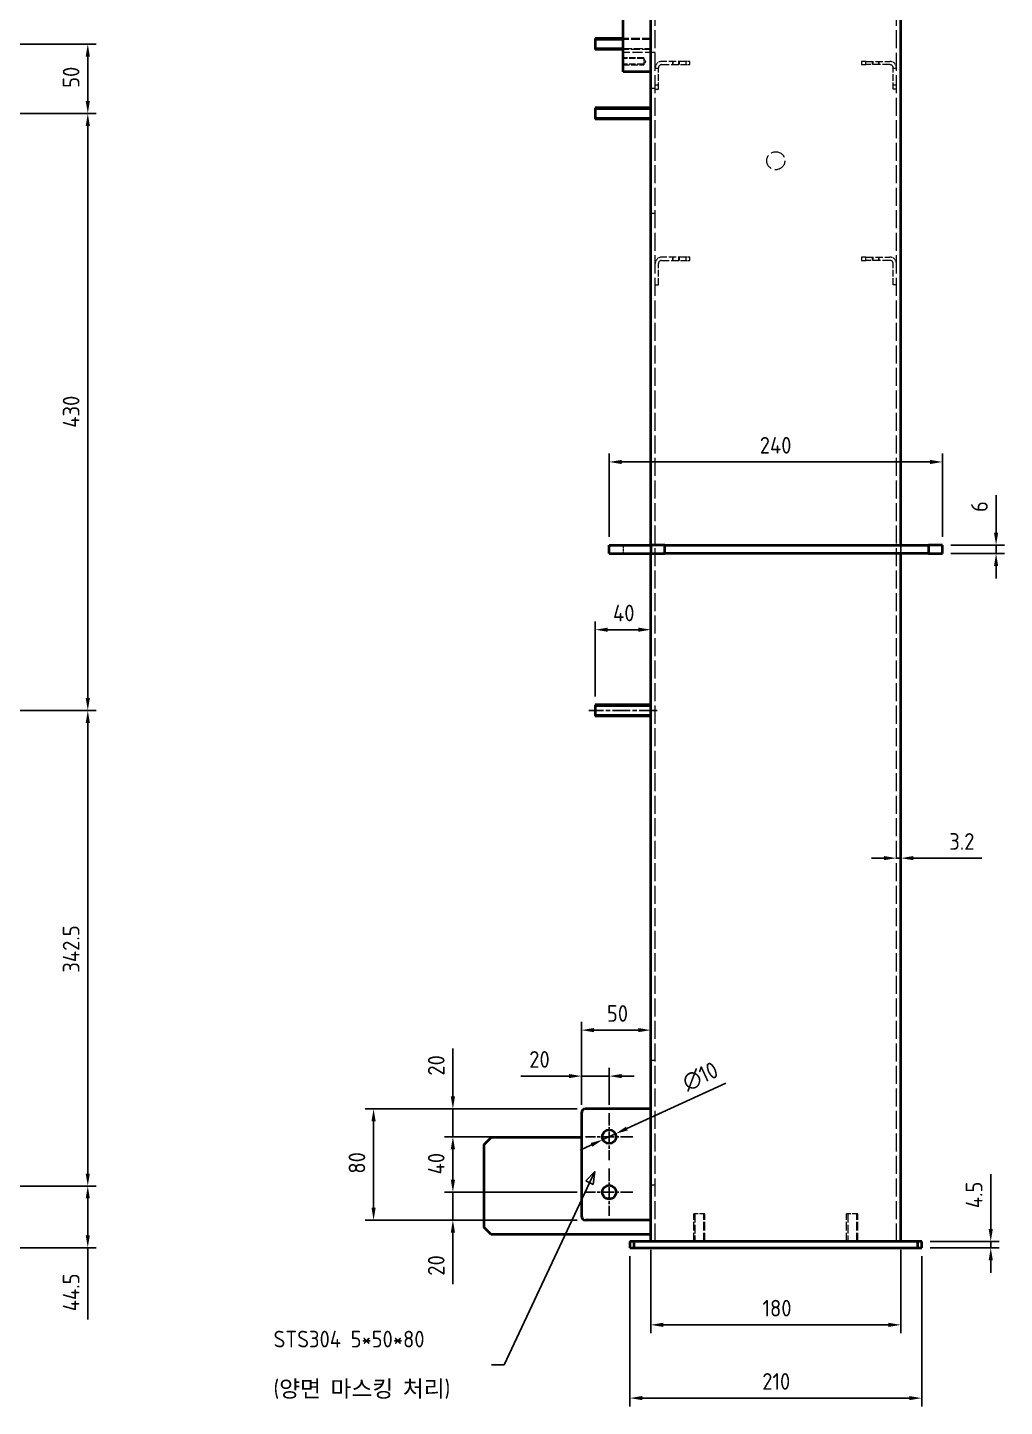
# Model space of a CAD drawing. Header units: millimetres. Extents: x 0 to 3564, y 0 to 2520.
# Drawn here: x 2138 to 2842, y 566 to 1559 of the extents above; entities that cross this region are included whole.
import ezdxf

# ---------------------------------------------------------------- set-up
doc = ezdxf.new("R2010")
doc.units = ezdxf.units.MM
doc.header["$LTSCALE"] = 6
doc.linetypes.add('CHAIN', pattern=[0.3543, 0.2362, -0.0295, 0.0591, -0.0295])
doc.linetypes.add('DASHED', pattern=[0.2067, 0.1654, -0.0413])
doc.layers.get('0').update_dxf_attribs({"color": 3, "lineweight": 25})
for name, color, linetype, lineweight in [('가려진 것(ISO)', 2, 'DASHED', 18), ('가시적인 것(ISO)', 3, 'Continuous', 40), ('가시적인 좁은 것(ISO)', 3, 'Continuous', 35), ('기호(ISO)', 5, 'Continuous', 25), ('중심 표식(ISO)', 1, 'Continuous', 25), ('중심선(ISO)', 1, 'Continuous', 25), ('치수(ISO)', 2, 'Continuous', 25)]:
    doc.layers.add(name, color=color, linetype=linetype, lineweight=lineweight)
doc.styles.add('치수 텍스트_PSTEK_POSCO', font='isocp.shx')
doc.dimstyles.new('치수_PSTEK_POSCO', dxfattribs={"dimscale": 6, "dimtxt": 2, "dimasz": 1.5, "dimexe": 1, "dimexo": 1, "dimgap": 1, "dimtad": 1, "dimrnd": 1e-08, "dimdsep": 46, "dimtxsty": '치수 텍스트_PSTEK_POSCO', "dimcen": 0.09, "dimdle": 10, "dimclrd": 7, "dimclre": 7, "dimclrt": 2, "dimadec": 1, "dimazin": 2, "dimtfac": 1, "dimtmove": 0, "dimatfit": 3, "dimldrblk": 'Filled-2', "dimfxl": 0, "dimtolj": 1, "dimlwd": -1, "dimlwe": -1, "dimarcsym": 0})
doc.dimstyles.new('치수_PSTEK_POSCO$7', dxfattribs={"dimscale": 6, "dimtxt": 2, "dimasz": 1.5, "dimexe": 1, "dimexo": 1, "dimgap": 1, "dimtad": 1, "dimrnd": 1e-08, "dimdsep": 46, "dimtxsty": '치수 텍스트_PSTEK_POSCO', "dimcen": 0.09, "dimdle": 10, "dimclrd": 7, "dimclre": 7, "dimclrt": 2, "dimadec": 1, "dimazin": 2, "dimtfac": 1, "dimtmove": 0, "dimatfit": 3, "dimldrblk": 'Filled-2', "dimfxl": 0, "dimtolj": 1, "dimlwd": -1, "dimlwe": -1, "dimarcsym": 0})

# ---------------------------------------------------------------- blocks, each defined once
blk = doc.blocks.new('*D26')
at = {"layer": 'Defpoints', "color": 0}
for p in [(1692.76, 724.65), (2181.68, 724.65), (2006.76, 680.15)]:
    blk.add_point(p, dxfattribs=at)
at = {"layer": '치수(ISO)', "color": 7}
for p, q in [((1698.76, 724.65), (2187.68, 724.65)), ((2181.68, 715.65), (2181.68, 689.15)), ((2012.76, 680.15), (2187.68, 680.15)), ((2181.68, 680.15), (2181.68, 628.41))]:
    blk.add_line(p, q, dxfattribs=at)
for points in [[(2180.18, 715.65), (2183.18, 715.65), (2181.68, 724.65)], [(2180.18, 689.15), (2183.18, 689.15), (2181.68, 680.15)]]:
    blk.add_solid(points, dxfattribs=at)
at = {"layer": '치수(ISO)', "color": 2, "insert": (2169.68, 634.41), "char_height": 12, "attachment_point": 4, "rotation": 90, "style": '치수 텍스트_PSTEK_POSCO'}
blk.add_mtext('\\A1;44.5', dxfattribs=at)
blk = doc.blocks.new('Filled-2')
at = {"color": 0}
for p, q in [((0, 0), (-1, 0.33)), ((-1, 0.33), (-1, -0.33)), ((-1, 0), (0, 0)), ((-1, -0.33), (0, 0))]:
    blk.add_line(p, q, dxfattribs=at)
at = {"color": 0, "flags": 128}
blk.add_lwpolyline([(-1, -0.33), (0, 0)], dxfattribs=at)
at = {"color": 0}
blk.add_solid([(-1, -0.33), (0, 0), (-1, 0.33), (-1, -0.33)], dxfattribs=at)
blk = doc.blocks.new('*D27')
at = {"layer": 'Defpoints', "color": 0}
for p in [(1939.76, 1067.15), (2181.68, 1067.15), (1692.76, 724.65)]:
    blk.add_point(p, dxfattribs=at)
at = {"layer": '치수(ISO)', "color": 7}
for p, q in [((1945.76, 1067.15), (2187.68, 1067.15)), ((2181.68, 733.65), (2181.68, 1058.15)), ((1698.76, 724.65), (2187.68, 724.65))]:
    blk.add_line(p, q, dxfattribs=at)
for points in [[(2180.18, 1058.15), (2183.18, 1058.15), (2181.68, 1067.15)], [(2180.18, 733.65), (2183.18, 733.65), (2181.68, 724.65)]]:
    blk.add_solid(points, dxfattribs=at)
at = {"layer": '치수(ISO)', "color": 2, "insert": (2169.68, 878.31), "char_height": 12, "attachment_point": 4, "rotation": 90, "style": '치수 텍스트_PSTEK_POSCO'}
blk.add_mtext('\\A1;342.5', dxfattribs=at)
blk = doc.blocks.new('*D28')
at = {"layer": 'Defpoints', "color": 0}
for p in [(1955.76, 1497.15), (2181.68, 1497.15), (1939.76, 1067.15)]:
    blk.add_point(p, dxfattribs=at)
at = {"layer": '치수(ISO)', "color": 7}
for p, q in [((1961.76, 1497.15), (2187.68, 1497.15)), ((2181.68, 1076.15), (2181.68, 1488.15)), ((1945.76, 1067.15), (2187.68, 1067.15))]:
    blk.add_line(p, q, dxfattribs=at)
for points in [[(2180.18, 1488.15), (2183.18, 1488.15), (2181.68, 1497.15)], [(2180.18, 1076.15), (2183.18, 1076.15), (2181.68, 1067.15)]]:
    blk.add_solid(points, dxfattribs=at)
at = {"layer": '치수(ISO)', "color": 2, "insert": (2169.68, 1270.8), "char_height": 12, "attachment_point": 4, "rotation": 90, "style": '치수 텍스트_PSTEK_POSCO'}
blk.add_mtext('\\A1;430', dxfattribs=at)
blk = doc.blocks.new('*D29')
at = {"layer": 'Defpoints', "color": 0}
for p in [(1640.76, 1547.15), (2181.68, 1547.15), (1955.76, 1497.15)]:
    blk.add_point(p, dxfattribs=at)
at = {"layer": '치수(ISO)', "color": 7}
for p, q in [((1646.76, 1547.15), (2187.68, 1547.15)), ((2181.68, 1506.15), (2181.68, 1538.15)), ((1961.76, 1497.15), (2187.68, 1497.15))]:
    blk.add_line(p, q, dxfattribs=at)
for points in [[(2180.18, 1538.15), (2183.18, 1538.15), (2181.68, 1547.15)], [(2180.18, 1506.15), (2183.18, 1506.15), (2181.68, 1497.15)]]:
    blk.add_solid(points, dxfattribs=at)
at = {"layer": '치수(ISO)', "color": 2, "insert": (2169.68, 1515.6), "char_height": 12, "attachment_point": 4, "rotation": 90, "style": '치수 텍스트_PSTEK_POSCO'}
blk.add_mtext('\\A1;50', dxfattribs=at)
blk = doc.blocks.new('*D50')
at = {"layer": 'Defpoints', "color": 0}
for p in [(2547, 1125.33), (2547, 1071.15), (2587, 1071.15)]:
    blk.add_point(p, dxfattribs=at)
at = {"layer": '치수(ISO)', "color": 7}
for p, q in [((2547, 1077.15), (2547, 1131.33)), ((2578, 1125.33), (2556, 1125.33)), ((2587, 1077.15), (2587, 1131.33))]:
    blk.add_line(p, q, dxfattribs=at)
for points in [[(2556, 1126.83), (2556, 1123.83), (2547, 1125.33)], [(2578, 1126.83), (2578, 1123.83), (2587, 1125.33)]]:
    blk.add_solid(points, dxfattribs=at)
at = {"layer": '치수(ISO)', "color": 2, "insert": (2559.8, 1137.33), "char_height": 12, "attachment_point": 4, "style": '치수 텍스트_PSTEK_POSCO'}
blk.add_mtext('\\A1;40', dxfattribs=at)
blk = doc.blocks.new('*D58')
at = {"layer": 'Defpoints', "color": 0}
for p in [(2444.53, 720.15), (2540, 720.15), (2540, 700.15)]:
    blk.add_point(p, dxfattribs=at)
at = {"layer": '치수(ISO)', "color": 7}
for p, q in [((2444.53, 729.15), (2444.53, 738.15)), ((2534, 720.15), (2438.53, 720.15)), ((2444.53, 720.15), (2444.53, 700.15)), ((2534, 700.15), (2438.53, 700.15)), ((2444.53, 691.15), (2444.53, 654.06))]:
    blk.add_line(p, q, dxfattribs=at)
for points in [[(2443.03, 729.15), (2446.03, 729.15), (2444.53, 720.15)], [(2443.03, 691.15), (2446.03, 691.15), (2444.53, 700.15)]]:
    blk.add_solid(points, dxfattribs=at)
at = {"layer": '치수(ISO)', "color": 2, "insert": (2432.53, 660.06), "char_height": 12, "attachment_point": 4, "rotation": 90, "style": '치수 텍스트_PSTEK_POSCO'}
blk.add_mtext('\\A1;20', dxfattribs=at)
blk = doc.blocks.new('*D59')
at = {"layer": 'Defpoints', "color": 0}
for p in [(2444.53, 760.15), (2540, 760.15), (2540, 720.15)]:
    blk.add_point(p, dxfattribs=at)
at = {"layer": '치수(ISO)', "color": 7}
for p, q in [((2534, 760.15), (2438.53, 760.15)), ((2444.53, 729.15), (2444.53, 751.15)), ((2534, 720.15), (2438.53, 720.15))]:
    blk.add_line(p, q, dxfattribs=at)
for points in [[(2443.03, 751.15), (2446.03, 751.15), (2444.53, 760.15)], [(2443.03, 729.15), (2446.03, 729.15), (2444.53, 720.15)]]:
    blk.add_solid(points, dxfattribs=at)
at = {"layer": '치수(ISO)', "color": 2, "insert": (2432.53, 733), "char_height": 12, "attachment_point": 4, "rotation": 90, "style": '치수 텍스트_PSTEK_POSCO'}
blk.add_mtext('\\A1;40', dxfattribs=at)
blk = doc.blocks.new('*D60')
at = {"layer": 'Defpoints', "color": 0}
for p in [(2444.53, 780.15), (2540, 780.15), (2540, 760.15)]:
    blk.add_point(p, dxfattribs=at)
at = {"layer": '치수(ISO)', "color": 7}
for p, q in [((2444.53, 789.15), (2444.53, 823.66)), ((2534, 780.15), (2438.53, 780.15)), ((2444.53, 760.15), (2444.53, 780.15)), ((2534, 760.15), (2438.53, 760.15)), ((2444.53, 751.15), (2444.53, 742.15))]:
    blk.add_line(p, q, dxfattribs=at)
for points in [[(2443.03, 789.15), (2446.03, 789.15), (2444.53, 780.15)], [(2443.03, 751.15), (2446.03, 751.15), (2444.53, 760.15)]]:
    blk.add_solid(points, dxfattribs=at)
at = {"layer": '치수(ISO)', "color": 2, "insert": (2432.53, 804.15), "char_height": 12, "attachment_point": 4, "rotation": 90, "style": '치수 텍스트_PSTEK_POSCO'}
blk.add_mtext('\\A1;20', dxfattribs=at)
blk = doc.blocks.new('*D61')
at = {"layer": 'Defpoints', "color": 0}
for p in [(2387.43, 780.15), (2540, 780.15), (2540, 700.15)]:
    blk.add_point(p, dxfattribs=at)
at = {"layer": '치수(ISO)', "color": 7}
for p, q in [((2534, 780.15), (2381.43, 780.15)), ((2387.43, 709.15), (2387.43, 771.15)), ((2534, 700.15), (2381.43, 700.15))]:
    blk.add_line(p, q, dxfattribs=at)
for points in [[(2385.93, 771.15), (2388.93, 771.15), (2387.43, 780.15)], [(2385.93, 709.15), (2388.93, 709.15), (2387.43, 700.15)]]:
    blk.add_solid(points, dxfattribs=at)
at = {"layer": '치수(ISO)', "color": 2, "insert": (2375.43, 733.54), "char_height": 12, "attachment_point": 4, "rotation": 90, "style": '치수 텍스트_PSTEK_POSCO'}
blk.add_mtext('\\A1;80', dxfattribs=at)
blk = doc.blocks.new('*D62')
at = {"layer": 'Defpoints', "color": 0}
for p in [(2557, 803.82), (2537, 777.15), (2557, 777.15)]:
    blk.add_point(p, dxfattribs=at)
at = {"layer": '치수(ISO)', "color": 7}
for p, q in [((2537, 783.15), (2537, 809.82)), ((2557, 783.15), (2557, 809.82)), ((2528, 803.82), (2493.49, 803.82)), ((2557, 803.82), (2537, 803.82)), ((2566, 803.82), (2575, 803.82))]:
    blk.add_line(p, q, dxfattribs=at)
for points in [[(2528, 805.32), (2528, 802.32), (2537, 803.82)], [(2566, 805.32), (2566, 802.32), (2557, 803.82)]]:
    blk.add_solid(points, dxfattribs=at)
at = {"layer": '치수(ISO)', "color": 2, "insert": (2499.49, 815.82), "char_height": 12, "attachment_point": 4, "style": '치수 텍스트_PSTEK_POSCO'}
blk.add_mtext('\\A1;20', dxfattribs=at)
blk = doc.blocks.new('*D63')
at = {"layer": 'Defpoints', "color": 0}
for p in [(2587, 861.26), (2587, 836.93), (2537, 777.15)]:
    blk.add_point(p, dxfattribs=at)
at = {"layer": '치수(ISO)', "color": 7}
for p, q in [((2537, 783.15), (2537, 842.93)), ((2546, 836.93), (2578, 836.93))]:
    blk.add_line(p, q, dxfattribs=at)
for points in [[(2546, 838.43), (2546, 835.43), (2537, 836.93)], [(2578, 838.43), (2578, 835.43), (2587, 836.93)]]:
    blk.add_solid(points, dxfattribs=at)
at = {"layer": '치수(ISO)', "color": 2, "insert": (2555.4, 848.93), "char_height": 12, "attachment_point": 4, "style": '치수 텍스트_PSTEK_POSCO'}
blk.add_mtext('\\A1;50', dxfattribs=at)
blk = doc.blocks.new('*D64')
at = {"layer": 'Defpoints', "color": 0}
for p in [(2552.46, 758.05), (2561.54, 762.24)]:
    blk.add_point(p, dxfattribs=at)
at = {"layer": '치수(ISO)', "color": 7}
for p, q in [((2569.72, 766), (2640.99, 798.82)), ((2552.46, 758.05), (2561.54, 762.24)), ((2544.28, 754.29), (2536.11, 750.53))]:
    blk.add_line(p, q, dxfattribs=at)
for points in [[(2569.09, 767.36), (2570.34, 764.64), (2561.54, 762.24)], [(2543.66, 755.65), (2544.91, 752.93), (2552.46, 758.05)]]:
    blk.add_solid(points, dxfattribs=at)
at = {"layer": '치수(ISO)', "color": 2, "insert": (2610.89, 798.17), "char_height": 12, "attachment_point": 4, "rotation": 24.72628, "style": '치수 텍스트_PSTEK_POSCO'}
blk.add_mtext('\\A1;∅10', dxfattribs=at)
blk = doc.blocks.new('*D65')
at = {"layer": 'Defpoints', "color": 0}
for p in [(2797, 1246.15), (2557, 1186.15), (2797, 1186.15)]:
    blk.add_point(p, dxfattribs=at)
at = {"layer": '치수(ISO)', "color": 7}
for p, q in [((2557, 1192.15), (2557, 1252.15)), ((2797, 1192.15), (2797, 1252.15)), ((2566, 1246.15), (2788, 1246.15))]:
    blk.add_line(p, q, dxfattribs=at)
for points in [[(2566, 1247.65), (2566, 1244.65), (2557, 1246.15)], [(2788, 1247.65), (2788, 1244.65), (2797, 1246.15)]]:
    blk.add_solid(points, dxfattribs=at)
at = {"layer": '치수(ISO)', "color": 2, "insert": (2665.44, 1258.15), "char_height": 12, "attachment_point": 4, "style": '치수 텍스트_PSTEK_POSCO'}
blk.add_mtext('\\A1;240', dxfattribs=at)
blk = doc.blocks.new('*D70')
at = {"layer": 'Defpoints', "color": 0}
for p in [(2587, 684.65), (2767, 684.65), (2767, 624.65)]:
    blk.add_point(p, dxfattribs=at)
at = {"layer": '치수(ISO)', "color": 7}
for p, q in [((2587, 678.65), (2587, 618.65)), ((2767, 678.65), (2767, 618.65)), ((2596, 624.65), (2758, 624.65))]:
    blk.add_line(p, q, dxfattribs=at)
for points in [[(2596, 626.15), (2596, 623.15), (2587, 624.65)], [(2758, 626.15), (2758, 623.15), (2767, 624.65)]]:
    blk.add_solid(points, dxfattribs=at)
at = {"layer": '치수(ISO)', "color": 2, "insert": (2667.4, 636.65), "char_height": 12, "attachment_point": 4, "style": '치수 텍스트_PSTEK_POSCO'}
blk.add_mtext('\\A1;180', dxfattribs=at)
blk = doc.blocks.new('*D71')
at = {"layer": 'Defpoints', "color": 0}
for p in [(2572, 680.15), (2782, 680.15), (2782, 571.89)]:
    blk.add_point(p, dxfattribs=at)
at = {"layer": '치수(ISO)', "color": 7}
for p, q in [((2572, 674.15), (2572, 565.89)), ((2782, 674.15), (2782, 565.89)), ((2581, 571.89), (2773, 571.89))]:
    blk.add_line(p, q, dxfattribs=at)
for points in [[(2581, 573.39), (2581, 570.39), (2572, 571.89)], [(2773, 573.39), (2773, 570.39), (2782, 571.89)]]:
    blk.add_solid(points, dxfattribs=at)
at = {"layer": '치수(ISO)', "color": 2, "insert": (2667.24, 583.89), "char_height": 12, "attachment_point": 4, "style": '치수 텍스트_PSTEK_POSCO'}
blk.add_mtext('\\A1;210', dxfattribs=at)
blk = doc.blocks.new('*D72')
at = {"layer": 'Defpoints', "color": 0}
for p in [(2782, 684.65), (2782, 680.15), (2831.73, 684.65)]:
    blk.add_point(p, dxfattribs=at)
at = {"layer": '치수(ISO)', "color": 7}
for p, q in [((2831.73, 693.65), (2831.73, 733.14)), ((2788, 684.65), (2837.73, 684.65)), ((2788, 680.15), (2837.73, 680.15)), ((2831.73, 680.15), (2831.73, 684.65)), ((2831.73, 671.15), (2831.73, 662.15))]:
    blk.add_line(p, q, dxfattribs=at)
for points in [[(2830.23, 693.65), (2833.23, 693.65), (2831.73, 684.65)], [(2830.23, 671.15), (2833.23, 671.15), (2831.73, 680.15)]]:
    blk.add_solid(points, dxfattribs=at)
at = {"layer": '치수(ISO)', "color": 2, "insert": (2819.73, 708.65), "char_height": 12, "attachment_point": 4, "rotation": 90, "style": '치수 텍스트_PSTEK_POSCO'}
blk.add_mtext('\\A1;4.5', dxfattribs=at)
blk = doc.blocks.new('*D73')
at = {"layer": 'Defpoints', "color": 0}
for p in [(2797, 1186.15), (2835.57, 1186.15), (2797, 1180.15)]:
    blk.add_point(p, dxfattribs=at)
at = {"layer": '치수(ISO)', "color": 7}
for p, q in [((2835.57, 1195.15), (2835.57, 1222.26)), ((2803, 1186.15), (2841.57, 1186.15)), ((2835.57, 1180.15), (2835.57, 1186.15)), ((2803, 1180.15), (2841.57, 1180.15)), ((2835.57, 1171.15), (2835.57, 1162.15))]:
    blk.add_line(p, q, dxfattribs=at)
for points in [[(2834.07, 1195.15), (2837.07, 1195.15), (2835.57, 1186.15)], [(2834.07, 1171.15), (2837.07, 1171.15), (2835.57, 1180.15)]]:
    blk.add_solid(points, dxfattribs=at)
at = {"layer": '치수(ISO)', "color": 2, "insert": (2823.57, 1210.15), "char_height": 12, "attachment_point": 4, "rotation": 90, "style": '치수 텍스트_PSTEK_POSCO'}
blk.add_mtext('\\A1;6', dxfattribs=at)
blk = doc.blocks.new('*D136')
at = {"layer": 'Defpoints', "color": 0}
for p in [(2767, 960.82), (2763.8, 947.79), (2767, 947.79)]:
    blk.add_point(p, dxfattribs=at)
at = {"layer": '치수(ISO)', "color": 7}
for p, q in [((2754.8, 960.82), (2745.8, 960.82)), ((2763.8, 960.82), (2767, 960.82)), ((2776, 960.82), (2825.39, 960.82))]:
    blk.add_line(p, q, dxfattribs=at)
for points in [[(2754.8, 962.32), (2754.8, 959.32), (2763.8, 960.82)], [(2776, 962.32), (2776, 959.32), (2767, 960.82)]]:
    blk.add_solid(points, dxfattribs=at)
at = {"layer": '치수(ISO)', "color": 2, "insert": (2801.87, 972.82), "char_height": 12, "attachment_point": 4, "style": '치수 텍스트_PSTEK_POSCO'}
blk.add_mtext('\\A1;3.2', dxfattribs=at)

msp = doc.modelspace()

# ---------------------------------------------------------------- linework, layer by layer
at = {"layer": '가려진 것(ISO)', "ltscale": 13.076715}
for p, q in [((2590.2, 684.6457), (2590.2, 1690.1457)), ((2763.8, 684.6457), (2763.8, 1690.1457))]:
    msp.add_line(p, q, dxfattribs=at)
at = {"layer": '가려진 것(ISO)', "ltscale": 6.348889}
for p, q in [((2587, 1551.1457), (2567, 1551.1457)), ((2587, 1550.4017), (2567, 1550.4017)), ((2567, 1543.8897), (2587, 1543.8897)), ((2587, 1543.1457), (2567, 1543.1457)), ((2618, 684.6457), (2618, 704.6457)), ((2618.744, 704.6457), (2618.744, 684.6457)), ((2625.256, 684.6457), (2625.256, 704.6457)), ((2626, 684.6457), (2626, 704.6457)), ((2728, 684.6457), (2728, 704.6457)), ((2728.744, 704.6457), (2728.744, 684.6457)), ((2735.256, 684.6457), (2735.256, 704.6457)), ((2736, 684.6457), (2736, 704.6457))]:
    msp.add_line(p, q, dxfattribs=at)
at = {"layer": '가려진 것(ISO)', "ltscale": 7.364727}
msp.add_line((2590.2, 1541.1457), (2567, 1541.1457), dxfattribs=at)
at = {"layer": '가려진 것(ISO)', "ltscale": 4.761642}
for p, q in [((2582, 1537.1457), (2567, 1537.1457)), ((2582, 1536.7127), (2567, 1536.7127)), ((2582, 1532.5787), (2567, 1532.5787)), ((2567, 1532.1457), (2582, 1532.1457))]:
    msp.add_line(p, q, dxfattribs=at)
at = {"layer": '가려진 것(ISO)', "ltscale": 2.493142}
msp.add_line((2582, 1537.1457), (2582, 1532.1457), dxfattribs=at)
at = {"layer": '가려진 것(ISO)', "ltscale": 0.765408}
for q in [(2582, 1536.7127), (2582, 1532.5787)]:
    msp.add_line((2583.242, 1534.6457), q, dxfattribs=at)
at = {"layer": '가려진 것(ISO)', "ltscale": 0.730034}
for p, q in [((2592.5, 1529.6457), (2590.2, 1529.6457)), ((2602.7, 1534.6457), (2602.7, 1532.3457)), ((2603.133, 1532.3457), (2603.133, 1534.6457)), ((2607.267, 1532.3457), (2607.267, 1534.6457)), ((2607.7, 1532.3457), (2607.7, 1534.6457)), ((2612.2, 1534.6457), (2612.2, 1532.3457)), ((2615.2, 1532.3457), (2615.2, 1534.6457)), ((2738.8, 1534.6457), (2738.8, 1532.3457)), ((2741.8, 1532.3457), (2741.8, 1534.6457)), ((2746.3, 1534.6457), (2746.3, 1532.3457)), ((2746.733, 1534.6457), (2746.733, 1532.3457)), ((2750.867, 1534.6457), (2750.867, 1532.3457)), ((2751.3, 1532.3457), (2751.3, 1534.6457)), ((2763.8, 1529.6457), (2761.5, 1529.6457)), ((2592.5, 1517.6457), (2590.2, 1517.6457)), ((2590.2, 1514.6457), (2592.5, 1514.6457)), ((2763.8, 1517.6457), (2761.5, 1517.6457)), ((2763.8, 1514.6457), (2761.5, 1514.6457)), ((2602.7, 1393.6457), (2602.7, 1391.3457)), ((2603.133, 1391.3457), (2603.133, 1393.6457)), ((2607.267, 1391.3457), (2607.267, 1393.6457)), ((2607.7, 1391.3457), (2607.7, 1393.6457)), ((2612.2, 1393.6457), (2612.2, 1391.3457)), ((2615.2, 1391.3457), (2615.2, 1393.6457)), ((2738.8, 1393.6457), (2738.8, 1391.3457)), ((2741.8, 1391.3457), (2741.8, 1393.6457)), ((2746.3, 1393.6457), (2746.3, 1391.3457)), ((2746.733, 1393.6457), (2746.733, 1391.3457)), ((2750.867, 1393.6457), (2750.867, 1391.3457)), ((2751.3, 1391.3457), (2751.3, 1393.6457)), ((2590.2, 1373.6457), (2592.5, 1373.6457)), ((2763.8, 1373.6457), (2761.5, 1373.6457))]:
    msp.add_line(p, q, dxfattribs=at)
at = {"layer": '가려진 것(ISO)', "ltscale": 4.888621}
for p, q in [((2592.5, 1514.6457), (2592.5, 1530.0457)), ((2761.5, 1514.6457), (2761.5, 1530.0457)), ((2592.5, 1373.6457), (2592.5, 1389.0457)), ((2761.5, 1373.6457), (2761.5, 1389.0457))]:
    msp.add_line(p, q, dxfattribs=at)
at = {"layer": '가려진 것(ISO)', "ltscale": 5.52352}
for p, q in [((2612.2, 1534.6457), (2594.8, 1534.6457)), ((2594.8, 1532.3457), (2612.2, 1532.3457)), ((2741.8, 1534.6457), (2759.2, 1534.6457)), ((2759.2, 1532.3457), (2741.8, 1532.3457)), ((2612.2, 1393.6457), (2594.8, 1393.6457)), ((2594.8, 1391.3457), (2612.2, 1391.3457)), ((2741.8, 1393.6457), (2759.2, 1393.6457)), ((2759.2, 1391.3457), (2741.8, 1391.3457))]:
    msp.add_line(p, q, dxfattribs=at)
at = {"layer": '가려진 것(ISO)', "ltscale": 1.346724}
for p, q in [((2615.2, 1534.6457), (2612.2, 1534.6457)), ((2612.2, 1532.3457), (2615.2, 1532.3457)), ((2741.8, 1534.6457), (2738.8, 1534.6457)), ((2738.8, 1532.3457), (2741.8, 1532.3457)), ((2615.2, 1393.6457), (2612.2, 1393.6457)), ((2612.2, 1391.3457), (2615.2, 1391.3457)), ((2741.8, 1393.6457), (2738.8, 1393.6457)), ((2738.8, 1391.3457), (2741.8, 1391.3457))]:
    msp.add_line(p, q, dxfattribs=at)
at = {"layer": '가려진 것(ISO)', "ltscale": 1.015738}
for p, q in [((2590.2, 1515.1457), (2587, 1515.1457)), ((2590.2, 1425.1457), (2587, 1425.1457)), ((2590.2, 815.1457), (2587, 815.1457)), ((2590.2, 725.1457), (2587, 725.1457))]:
    msp.add_line(p, q, dxfattribs=at)
at = {"layer": '가려진 것(ISO)', "ltscale": 1.904597}
for p, q in [((2567, 1186.1457), (2567, 1180.1457)), ((2767, 1180.1457), (2767, 1186.1457)), ((2767, 1186.1457), (2767, 1180.1457))]:
    msp.add_line(p, q, dxfattribs=at)
at = {"layer": '가려진 것(ISO)', "ltscale": 3.989087}
for p, q in [((2626, 704.6457), (2618, 704.6457)), ((2736, 704.6457), (2728, 704.6457))]:
    msp.add_line(p, q, dxfattribs=at)
at = {"layer": '가려진 것(ISO)', "ltscale": 10.976913}
msp.add_circle((2677, 1463.1457), 6.5, dxfattribs=at)
at = {"layer": '가려진 것(ISO)', "ltscale": 2.293683}
for centre, start, end in [((2594.8, 1530.0457), 90, 180), ((2759.2, 1530.0457), 0, 90), ((2594.8, 1389.0457), 90, 180), ((2759.2, 1389.0457), 0, 90)]:
    msp.add_arc(centre, 4.6, start, end, dxfattribs=at)
at = {"layer": '가려진 것(ISO)', "ltscale": 1.146791}
for centre, start, end in [((2594.8, 1530.0457), 90, 180), ((2759.2, 1530.0457), 0, 90), ((2594.8, 1389.0457), 90, 180), ((2759.2, 1389.0457), 0, 90)]:
    msp.add_arc(centre, 2.3, start, end, dxfattribs=at)
at = {"layer": '가시적인 것(ISO)'}
for p, q in [((2587, 1186.1457), (2587, 1684.1457)), ((2767, 1186.1457), (2767, 1684.1457)), ((2567, 1527.1457), (2567, 1629.1457)), ((2547, 1551.1457), (2547, 1543.1457)), ((2567, 1551.1457), (2547, 1551.1457)), ((2567, 1543.1457), (2547, 1543.1457)), ((2587, 1527.1457), (2567, 1527.1457)), ((2547, 1501.1457), (2547, 1493.1457)), ((2587, 1501.1457), (2547, 1501.1457)), ((2587, 1493.1457), (2547, 1493.1457)), ((2557, 1180.1457), (2557, 1186.1457)), ((2557, 1186.1457), (2587, 1186.1457)), ((2597, 1186.1457), (2587, 1186.1457)), ((2587, 1186.1457), (2587, 1180.1457)), ((2597, 1180.1457), (2597, 1186.1457)), ((2597, 1186.1457), (2787, 1186.1457)), ((2797, 1186.1457), (2787, 1186.1457)), ((2787, 1186.1457), (2787, 1180.1457)), ((2797, 1180.1457), (2797, 1186.1457)), ((2557, 1180.1457), (2587, 1180.1457)), ((2587, 684.6457), (2587, 1180.1457)), ((2587, 1180.1457), (2597, 1180.1457)), ((2787, 1180.1457), (2597, 1180.1457)), ((2767, 684.6457), (2767, 1180.1457)), ((2787, 1180.1457), (2797, 1180.1457)), ((2547, 1071.1457), (2547, 1063.1457)), ((2587, 1071.1457), (2547, 1071.1457)), ((2587, 1063.1457), (2547, 1063.1457)), ((2537, 777.1457), (2537, 703.1457)), ((2587, 780.1457), (2540, 780.1457)), ((2467, 754.6457), (2472, 759.6457)), ((2537, 759.6457), (2472, 759.6457)), ((2467, 694.6457), (2467, 754.6457)), ((2587, 700.1457), (2540, 700.1457)), ((2472, 689.6457), (2467, 694.6457)), ((2587, 689.6457), (2472, 689.6457)), ((2575, 684.6457), (2572, 684.6457)), ((2572, 684.6457), (2572, 680.1457)), ((2572, 680.1457), (2575, 680.1457)), ((2575, 680.1457), (2575, 684.6457)), ((2779, 684.6457), (2575, 684.6457)), ((2575, 680.1457), (2779, 680.1457)), ((2782, 684.6457), (2779, 684.6457)), ((2779, 684.6457), (2779, 680.1457)), ((2779, 680.1457), (2782, 680.1457)), ((2782, 680.1457), (2782, 684.6457))]:
    msp.add_line(p, q, dxfattribs=at)
for centre in [(2557, 760.1457), (2557, 720.1457)]:
    msp.add_circle(centre, 5, dxfattribs=at)
for centre, start, end in [((2540, 777.1457), 90, 180), ((2540, 703.1457), 180, 270)]:
    msp.add_arc(centre, 3, start, end, dxfattribs=at)
at = {"layer": '가시적인 좁은 것(ISO)'}
for p, q in [((2567, 1550.4017), (2547, 1550.4017)), ((2547, 1543.8897), (2567, 1543.8897)), ((2587, 1500.4017), (2547, 1500.4017)), ((2547, 1493.8897), (2587, 1493.8897)), ((2587, 1070.4017), (2547, 1070.4017)), ((2547, 1063.8897), (2587, 1063.8897))]:
    msp.add_line(p, q, dxfattribs=at)
at = {"layer": '중심 표식(ISO)', "linetype": 'CHAIN', "ltscale": 6.296742}
for p, q in [((2557, 777.1457), (2557, 743.1457)), ((2574, 760.1457), (2540, 760.1457)), ((2557, 737.1457), (2557, 703.1457)), ((2574, 720.1457), (2540, 720.1457))]:
    msp.add_line(p, q, dxfattribs=at)
at = {"layer": '중심선(ISO)', "linetype": 'CHAIN', "ltscale": 9.07476}
msp.add_line((2591.5, 1067.1457), (2542.5, 1067.1457), dxfattribs=at)

# ---------------------------------------------------------------- texts
at = {"layer": '기호(ISO)', "color": 2, "insert": (2315.4225, 595.8711), "char_height": 12, "width": 150.994048, "attachment_point": 4, "line_spacing_factor": 1.78626, "style": '치수 텍스트_PSTEK_POSCO'}
msp.add_mtext('{\\fISOCP|b0|i0;\\H12.0000;STS304 5*50*80\\P(양면 마스킹 처리)}', dxfattribs=at)

# ---------------------------------------------------------------- dimensions: what is measured, and where the dimension line sits
at = {"layer": '치수(ISO)', "color": 7}
for base, p1, p2, angle, override, picture, middle in [((2181.681, 1547.1457), (1955.7639, 1497.1457), (1640.7639, 1547.1457), 90, {"dimdec": 2, "dimtp": 0, "dimtm": 0, "dimtdec": 2, "dimtofl": 0, "dimatfit": 1}, '*D29', (2181.681, 1522.2057)), ((2181.681, 1497.1457), (1939.7639, 1067.1457), (1955.7639, 1497.1457), 90, {"dimdec": 2, "dimtp": 0, "dimtm": 0, "dimtdec": 2, "dimtofl": 0, "dimatfit": 1}, '*D28', (2181.681, 1282.2057)), ((2835.5656, 1186.1457), (2797, 1180.1457), (2797, 1186.1457), 90, {"dimdec": 2, "dimtp": 0, "dimtm": 0, "dimtdec": 2, "dimtofl": 1, "dimatfit": 1}, '*D73', (2835.5656, 1213.2024)), ((2547, 1125.3292), (2587, 1071.1457), (2547, 1071.1457), 180, {"dimdec": 2, "dimtp": 0, "dimtm": 0, "dimtdec": 2, "dimtofl": 0, "dimatfit": 1}, '*D50', (2567, 1125.3292)), ((2181.681, 1067.1457), (1692.7639, 724.6457), (1939.7639, 1067.1457), 90, {"dimdec": 2, "dimtp": 0, "dimtm": 0, "dimtdec": 2, "dimtofl": 0, "dimatfit": 1}, '*D27', (2181.681, 895.9557)), ((2587, 836.9295), (2537, 777.1457), (2587, 861.2603), 180, {"dimdec": 2, "dimse2": 1, "dimtp": 0, "dimtm": 0, "dimtdec": 2, "dimtofl": 0, "dimatfit": 1}, '*D63', (2562, 836.9295)), ((2444.5271, 780.1457), (2540, 760.1457), (2540, 780.1457), 90, {"dimdec": 2, "dimtp": 0, "dimtm": 0, "dimtdec": 2, "dimtofl": 1, "dimatfit": 1}, '*D60', (2444.5271, 810.9028)), ((2557, 803.8236), (2537, 777.1457), (2557, 777.1457), 180, {"dimdec": 2, "dimtp": 0, "dimtm": 0, "dimtdec": 2, "dimtofl": 1, "dimatfit": 1}, '*D62', (2506.2429, 803.8236)), ((2387.4297, 780.1457), (2540, 700.1457), (2540, 780.1457), 90, {"dimdec": 2, "dimtp": 0, "dimtm": 0, "dimtdec": 2, "dimtofl": 0, "dimatfit": 1}, '*D61', (2387.4297, 740.1457)), ((2444.5271, 760.1457), (2540, 720.1457), (2540, 760.1457), 90, {"dimdec": 2, "dimtp": 0, "dimtm": 0, "dimtdec": 2, "dimtofl": 0, "dimatfit": 1}, '*D59', (2444.5271, 740.2057)), ((2444.5271, 720.1457), (2540, 700.1457), (2540, 720.1457), 90, {"dimdec": 2, "dimtp": 0, "dimtm": 0, "dimtdec": 2, "dimtofl": 1, "dimatfit": 1}, '*D58', (2444.5271, 666.8125)), ((2831.7285, 684.6457), (2782, 680.1457), (2782, 684.6457), 90, {"dimdec": 2, "dimtp": 0, "dimtm": 0, "dimtdec": 2, "dimtofl": 1, "dimatfit": 1}, '*D72', (2831.7285, 717.8942)), ((2181.681, 724.6457), (2006.7639, 680.1457), (1692.7639, 724.6457), 90, {"dimdec": 2, "dimtp": 0, "dimtm": 0, "dimtdec": 2, "dimtofl": 0, "dimatfit": 2}, '*D26', (2181.681, 648.4604)), ((2782, 571.8864), (2572, 680.1457), (2782, 680.1457), 180, {"dimdec": 2, "dimtp": 0, "dimtm": 0, "dimtdec": 2, "dimtofl": 0, "dimatfit": 1}, '*D71', (2677, 571.8864))]:
    dim = msp.add_linear_dim(base=base, p1=p1, p2=p2, angle=angle, dimstyle='치수_PSTEK_POSCO', override=override, dxfattribs=at)
    dim.commit()
    dim.dimension.update_dxf_attribs({"geometry": picture, "text_midpoint": middle, "dimtype": 160})
for base, p1, p2, override, picture, middle in [((2797, 1246.1457), (2557, 1186.1457), (2797, 1186.1457), {"dimdec": 2, "dimtp": 0, "dimtm": 0, "dimtdec": 2, "dimtofl": 0, "dimatfit": 1}, '*D65', (2677, 1246.1457)), ((2767, 960.8175), (2763.8, 947.7921), (2767, 947.7921), {"dimdec": 2, "dimse1": 1, "dimse2": 1, "dimtp": 0, "dimtm": 0, "dimtdec": 2, "dimtofl": 1, "dimatfit": 1}, '*D136', (2810.63, 960.8175)), ((2767, 624.6457), (2587, 684.6457), (2767, 684.6457), {"dimdec": 2, "dimtp": 0, "dimtm": 0, "dimtdec": 2, "dimtofl": 0, "dimatfit": 1}, '*D70', (2677, 624.6457))]:
    dim = msp.add_linear_dim(base=base, p1=p1, p2=p2, dimstyle='치수_PSTEK_POSCO', override=override, dxfattribs=at)
    dim.commit()
    dim.dimension.update_dxf_attribs({"geometry": picture, "text_midpoint": middle, "dimtype": 160})
dim = msp.add_diameter_dim_2p(p1=(2552.4584, 758.0543), p2=(2561.5416, 762.2371), dimstyle='치수_PSTEK_POSCO', override={"dimdec": 2, "dimlfac": 1, "dimtp": 0, "dimtm": 0, "dimtdec": 2, "dimatfit": 2}, dxfattribs=at)
dim.commit()
dim.dimension.update_dxf_attribs({"geometry": '*D64', "text_midpoint": (2625.7215, 791.7923), "dimtype": 163})

# ---------------------------------------------------------------- leaders
at = {"layer": '기호(ISO)', "color": 7, "annotation_type": 0, "has_hookline": 1, "hookline_direction": 1, "text_width": 132.1419}
msp.add_leader([(2546.7452, 735.1498), (2481.4165, 595.8711), (2472.4165, 595.8711)], dimstyle='치수_PSTEK_POSCO$7', override={"dimtad": 0}, dxfattribs=at)

doc.saveas('drawing.dxf')
